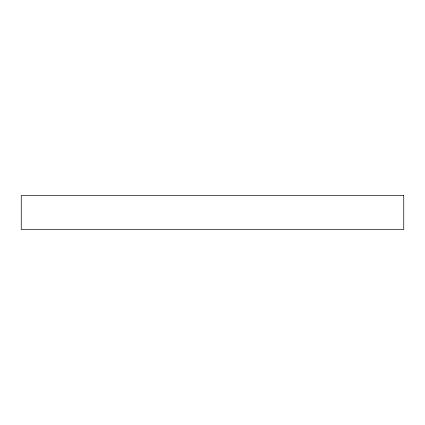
<?xml version="1.0" encoding="UTF-8"?>
<svg xmlns="http://www.w3.org/2000/svg" width="425" height="425" viewBox="0 0 425 425"><rect width="100%" height="100%" fill="white"/><g stroke="black" fill="none" stroke-linecap="round" stroke-linejoin="round"><path stroke-width="0.64" d="M403.75 195.5L21.25 195.5L21.25 229.5L403.75 229.5L403.75 195.5"/></g></svg>
